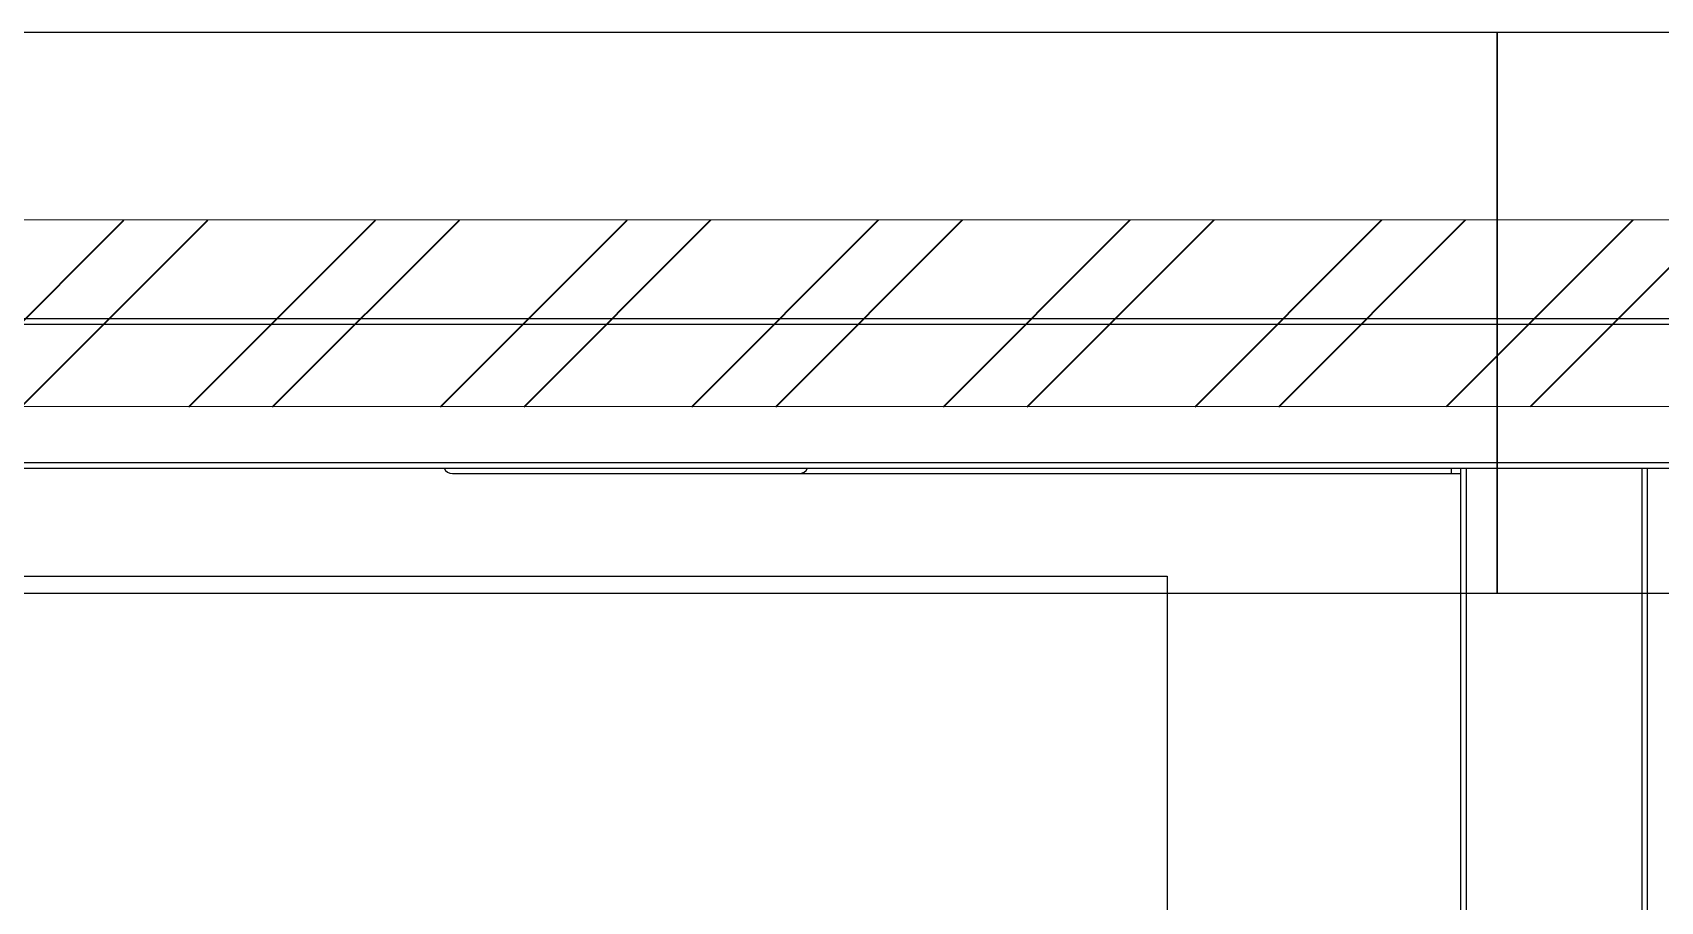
# Model space of a CAD drawing. Header units: millimetres. Extents: x 32496 to 166256, y 3504 to 23939.
# Drawn here: x 102161 to 103033, y 8393 to 8858 of the extents above; entities that cross this region are included whole.
import ezdxf

# ---------------------------------------------------------------- set-up
doc = ezdxf.new("R2010")
doc.units = ezdxf.units.MM
doc.linetypes.add('DASHED2', pattern=[9.525, 6.35, -3.175])
doc.layers.get('0').update_dxf_attribs({"lineweight": 35})
for name, color, linetype in [('FG-S100X100-2232_0', 7, 'Continuous'), ('FG-S120X100-_0', 7, 'Continuous'), ('QIAOJIA_0', 7, 'Continuous'), ('S04S0230_0', 7, 'Continuous')]:
    doc.layers.add(name, color=color, linetype=linetype)

# ---------------------------------------------------------------- blocks, each defined once
blk = doc.blocks.new('etryt5rte')
at = {"color": 2, "lineweight": -3}
for p, q in [((76194.75, -53517.2), (63702.7, -53517.2)), ((76094.75, -53617.2), (63802.7, -53619.51)), ((75994.75, -53717.2), (63902.7, -53719.51)), ((75894.64, -53817.41), (64002.7, -53817.41))]:
    blk.add_line(p, q, dxfattribs=at)
at = {"color": 2, "linetype": 'DASHED2', "lineweight": 30, "ltscale": 450.578225}
blk.add_line((74848.59, -53817.2), (74848.59, -53517.2), dxfattribs=at)
at = {"color": 2}
for p, q in [((74013.16, -53717.58), (74113.17, -53617.58)), ((74058.07, -53717.57), (74158.08, -53617.57)), ((74147.89, -53717.56), (74247.9, -53617.55)), ((74192.8, -53717.55), (74292.81, -53617.54)), ((74282.62, -53717.53), (74382.63, -53617.53)), ((74327.53, -53717.52), (74427.54, -53617.52)), ((74417.35, -53717.5), (74517.36, -53617.5)), ((74462.26, -53717.5), (74562.27, -53617.49)), ((74552.08, -53717.48), (74652.09, -53617.47)), ((74596.99, -53717.47), (74697, -53617.47)), ((74686.81, -53717.45), (74786.82, -53617.45)), ((74731.72, -53717.44), (74831.72, -53617.44)), ((74821.54, -53717.43), (74921.54, -53617.42)), ((74866.45, -53717.42), (74966.45, -53617.42))]:
    blk.add_line(p, q, dxfattribs=at)
blk = doc.blocks.new('gtrytrgtrr')
at = {"layer": 'FG-S100X100-2232_0', "color": 7, "linetype": 'Continuous'}
for p, q in [((71149.26, -72451.29), (71249.26, -72451.29)), ((71149.26, -74723.29), (71149.26, -72451.29)), ((71249.26, -74723.29), (71249.26, -72451.29))]:
    blk.add_line(p, q, dxfattribs=at)
at = {"layer": 'FG-S100X100-2232_0', "color": 9, "linetype": 'Continuous'}
for p, q in [((71152.26, -74723.29), (71152.26, -72451.29)), ((71246.26, -74723.29), (71246.26, -72451.29))]:
    blk.add_line(p, q, dxfattribs=at)
at = {"layer": 'FG-S120X100-_0', "color": 7, "linetype": 'Continuous'}
for p, q in [((70609.26, -72454.29), (71149.26, -72454.29)), ((71144.26, -72454.29), (71144.26, -72451.29))]:
    blk.add_line(p, q, dxfattribs=at)
for centre, start, end in [((70609.26, -72449.29), 203.67495, 270), ((70794.73, -72449.29), 270, 336.32505)]:
    blk.add_arc(centre, 5, start, end, dxfattribs=at)
at = {"layer": 'QIAOJIA_0', "color": 7, "linetype": 'Continuous'}
for p, q in [((68109.26, -72509.09), (70991.96, -72509.09)), ((70991.96, -72509.09), (70991.96, -72755.59))]:
    blk.add_line(p, q, dxfattribs=at)
at = {"layer": 'S04S0230_0', "color": 7, "linetype": 'Continuous'}
for p, q in [((60350.26, -72371.29), (72186.26, -72371.29)), ((60350.26, -72451.29), (72186.26, -72451.29))]:
    blk.add_line(p, q, dxfattribs=at)
at = {"layer": 'S04S0230_0', "color": 9, "linetype": 'Continuous'}
for p, q in [((60350.26, -72374.29), (72186.26, -72374.29)), ((60350.26, -72448.29), (72186.26, -72448.29))]:
    blk.add_line(p, q, dxfattribs=at)

msp = doc.modelspace()

# ---------------------------------------------------------------- block references
for name, p in [('etryt5rte', (28096.931, 62375.365)), ('gtrytrgtrr', (31776.885, 81076.369))]:
    msp.add_blockref(name, p)

doc.saveas('drawing.dxf')
